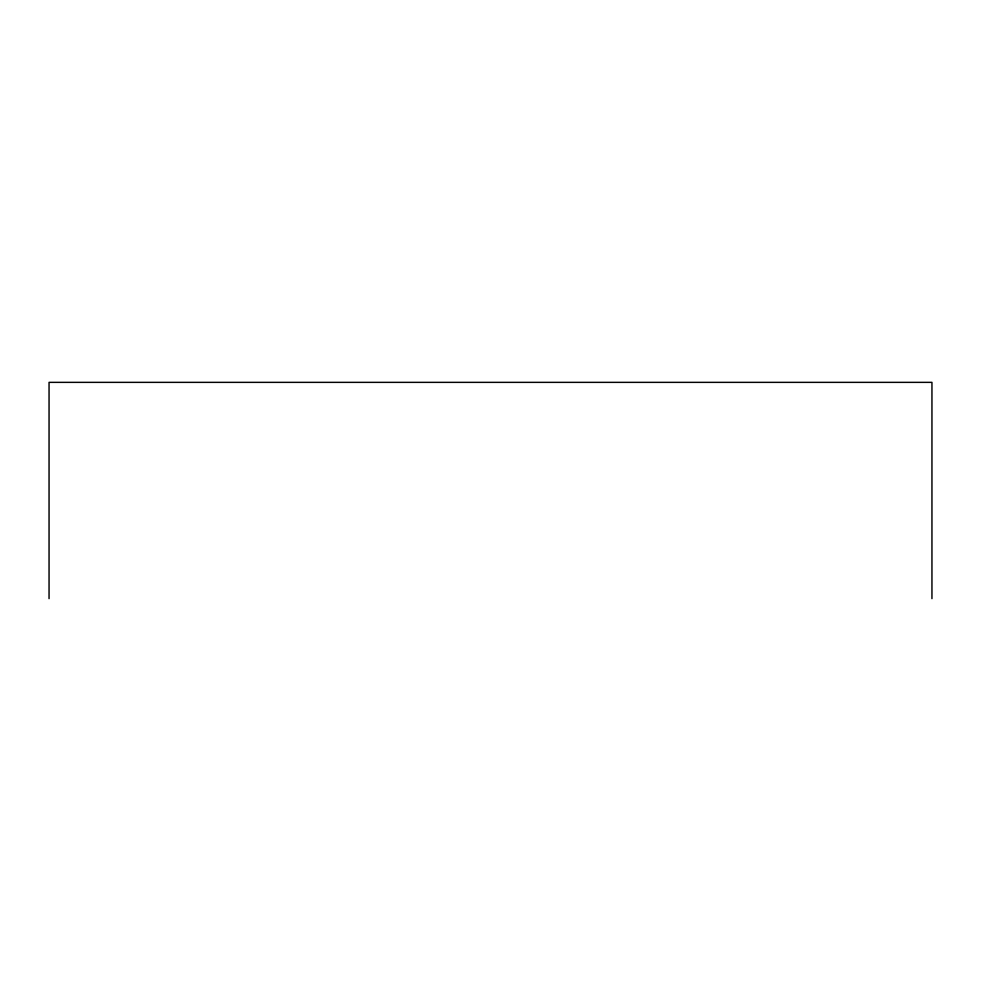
<?xml version="1.0" encoding="UTF-8"?>
<svg xmlns="http://www.w3.org/2000/svg" width="981" height="981" viewBox="0 0 981 981"><rect width="100%" height="100%" fill="white"/><g stroke="black" fill="none" stroke-linecap="round" stroke-linejoin="round"><path stroke-width="1.47" d="M931.95 598.643L931.95 382.357L49.05 382.357L49.05 598.643"/></g></svg>
